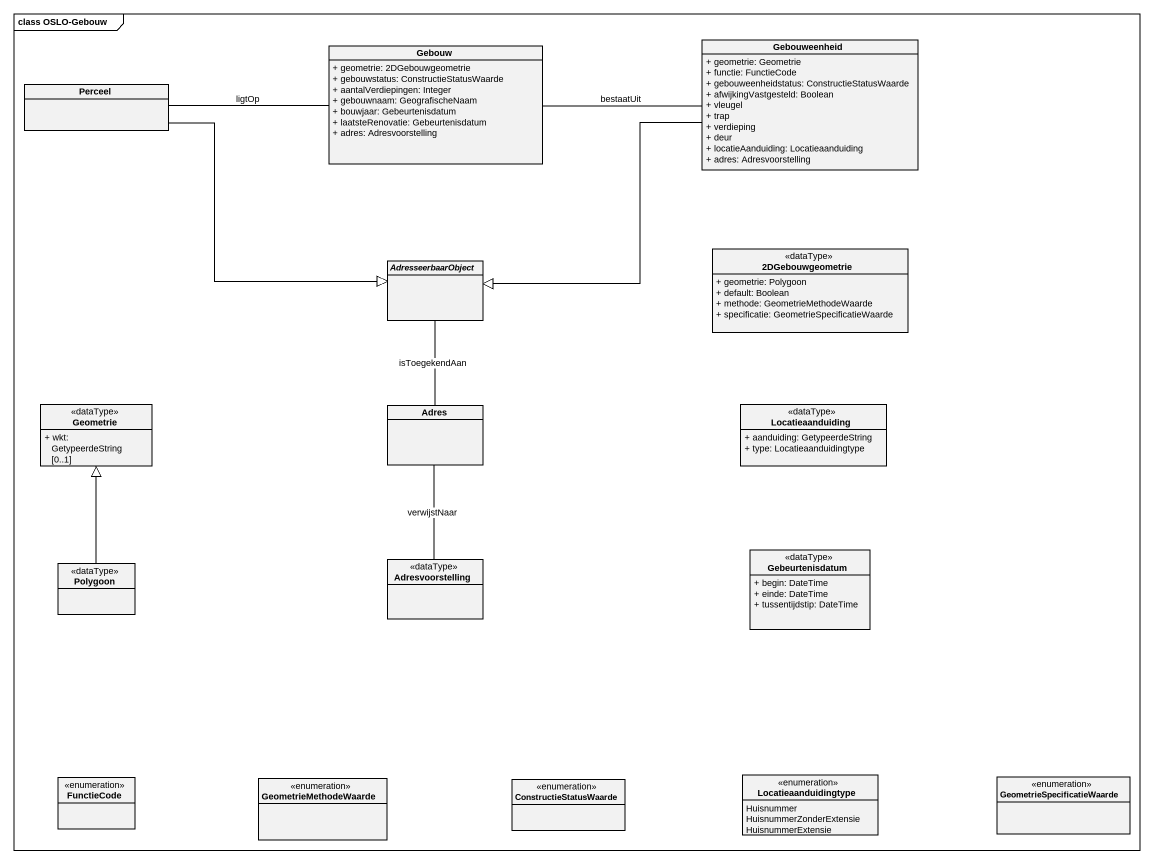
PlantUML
@startuml
mainframe class OSLO-Gebouw
hide circle
hide empty members
skinparam classAttributeIconSize 0
class Gebouw {
  + geometrie: 2DGebouwgeometrie
  + gebouwstatus: ConstructieStatusWaarde
  + aantalVerdiepingen: Integer
  + gebouwnaam: GeografischeNaam
  + bouwjaar: Gebeurtenisdatum
  + laatsteRenovatie: Gebeurtenisdatum
  + adres: Adresvoorstelling
}
class Gebouweenheid {
  + geometrie: Geometrie
  + functie: FunctieCode
  + gebouweenheidstatus: ConstructieStatusWaarde
  + afwijkingVastgesteld: Boolean
  + vleugel
  + trap
  + verdieping
  + deur
  + locatieAanduiding: Locatieaanduiding
  + adres: Adresvoorstelling
}
class Perceel
class "2DGebouwgeometrie" as c2DGebouwgeometrie <<dataType>> {
  + geometrie: Polygoon
  + default: Boolean
  + methode: GeometrieMethodeWaarde
  + specificatie: GeometrieSpecificatieWaarde
}
abstract class AdresseerbaarObject
class Geometrie <<dataType>> {
  + wkt: GetypeerdeString [0..1]
}
class Adres
class Locatieaanduiding <<dataType>> {
  + aanduiding: GetypeerdeString
  + type: Locatieaanduidingtype
}
class Adresvoorstelling <<dataType>>
class Gebeurtenisdatum <<dataType>> {
  + begin: DateTime
  + einde: DateTime
  + tussentijdstip: DateTime
}
class Polygoon <<dataType>>
enum FunctieCode
enum GeometrieMethodeWaarde
enum ConstructieStatusWaarde
enum Locatieaanduidingtype {
  Huisnummer
  HuisnummerZonderExtensie
  HuisnummerExtensie
}
enum GeometrieSpecificatieWaarde
Gebouw -right- Gebouweenheid : bestaatUit
Gebouw -left- Perceel : ligtOp
Gebouweenheid -left-|> AdresseerbaarObject
Perceel -right-|> AdresseerbaarObject
Adres -up- AdresseerbaarObject : isToegekendAan
Adresvoorstelling -up- Adres : verwijstNaar
Polygoon -up-|> Geometrie
@enduml
